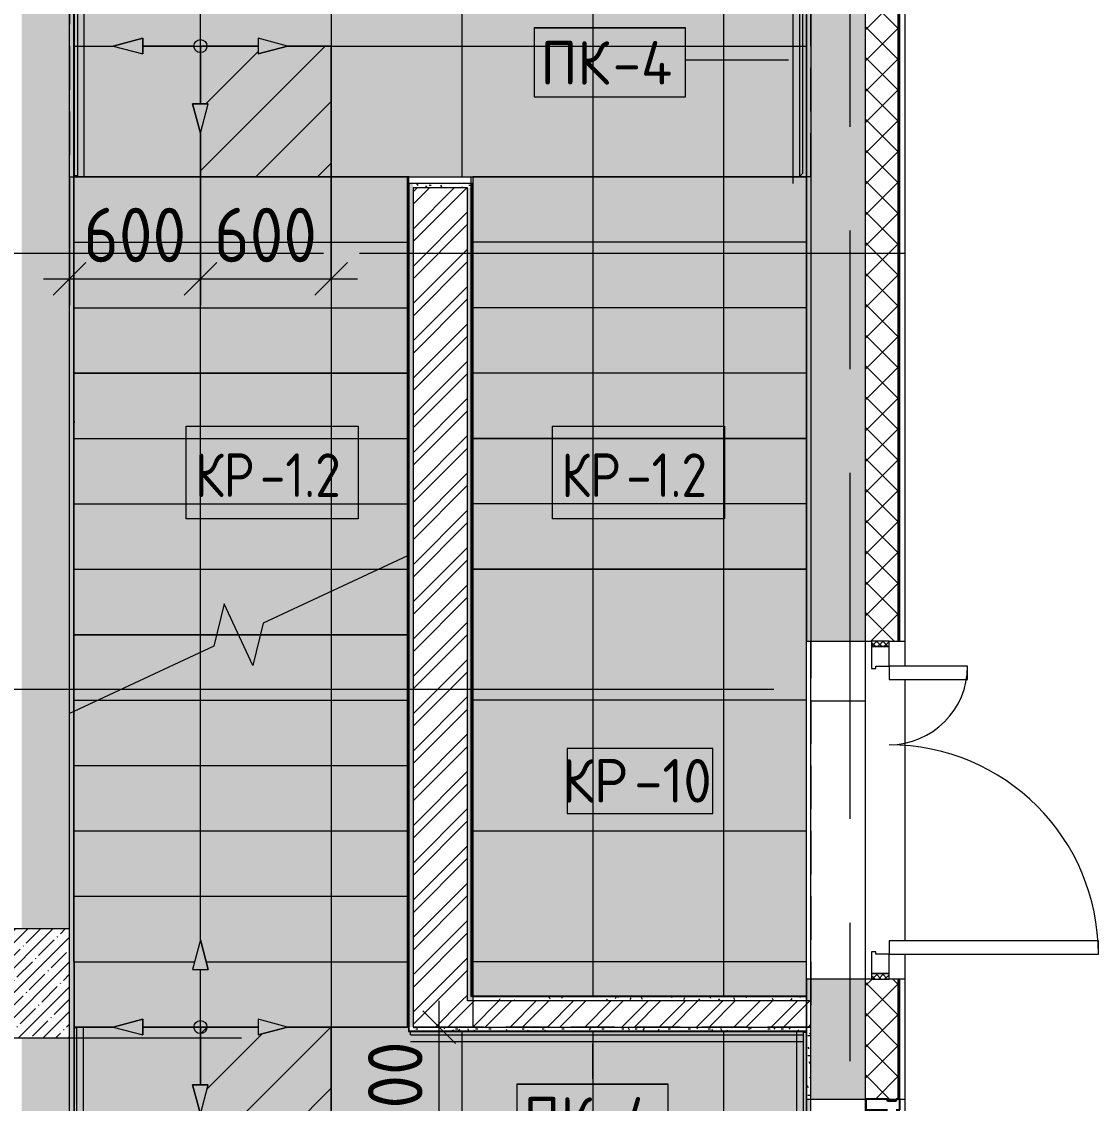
# Model space of a CAD drawing. Header units: millimetres. Extents: x 81671 to 282875, y -8553 to 29000.
# Drawn here: x 121210 to 126148, y 13100 to 18062 of the extents above; entities that cross this region are included whole.
import ezdxf

# ---------------------------------------------------------------- set-up
doc = ezdxf.new("R2010")
doc.units = ezdxf.units.MM
doc.linetypes.add('01 Штрих 2_1', pattern=[300, 200, -100])
doc.linetypes.add('Осевая', pattern=[3175, 635, -476.25, 1587.5, -476.25])
for name, color, linetype, lineweight in [('A-ANNO-DIMS', 7, 'Continuous', 9), ('A-ANNO-DIMS-100', 7, 'Continuous', 9), ('A-DETL', 7, 'Continuous', 9), ('A-DETL-GENF', 7, 'Continuous', 9), ('A-DOOR', 7, 'Continuous', 9), ('A-DOOR-1', 7, 'Continuous', 13), ('A-DOOR-FRAM', 7, 'Continuous', 13), ('A-DOOR-FRAM-1', 7, 'Continuous', 9), ('A-FLOR-IDEN', 7, 'Continuous', 9), ('A-FLOR-PATT', 7, 'Continuous', 9), ('A-GENM-IDEN', 7, 'Continuous', 9), ('A-GLAZ-CWMG', 7, 'Continuous', 9), ('A-GLAZ-CWMG-1', 7, 'Continuous', 25), ('A-WALL', 7, 'Continuous', 9), ('I-WALL', 7, 'Continuous', 9), ('S-COLS', 7, 'Continuous', 9), ('S-STRS', 7, 'Continuous', 13), ('S-STRS-1', 7, 'Continuous', 9), ('S-STRS-MBND', 7, 'Continuous', 9), ('Оси', 7, 'Continuous', 9), ('Оси-2', 7, 'Осевая', 9)]:
    doc.layers.add(name, color=color, linetype=linetype, lineweight=lineweight)
for name, color, linetype, lineweight, true_color in [('A-DETL-GENF-1', 7, 'Continuous', 9, 0x004000), ('A-DETL-GENF-2', 7, 'Continuous', 9, 0x383838), ('A-FLOR-1', 7, 'Continuous', 9, 0x787878), ('A-GENM-6', 7, 'Continuous', 9, 0xff80c0), ('A-WALL-1', 9, 'Continuous', 9, 0x808080), ('A-WALL-FNSH-1', 9, 'Continuous', 9, 0x808080), ('G-ANNO-TEXT-1', 7, 'Continuous', 9, 0x3c3c3c), ('I-WALL-2', 9, 'Continuous', 9, 0x808080), ('S-COLS-1', 9, 'Continuous', 9, 0x808080), ('S-STRS-MBND-1', 9, '01 Штрих 2_1', 9, 0x808080)]:
    doc.layers.add(name, color=color, linetype=linetype, lineweight=lineweight, true_color=true_color)
doc.styles.add('GOST Common_1', font='GOST_Common.ttf', dxfattribs={"height": 200})
doc.styles.add('GOST Common_2', font='GOST_Common.ttf', dxfattribs={"width": 0.9, "height": 200})
doc.styles.add('ISOCPEUR', font='isocpeur.ttf', dxfattribs={"width": 0.9, "height": 250})
doc.dimstyles.new('ISO-2_5_0_9К_БОЛЬШОЙ', dxfattribs={"dimscale": 304.8, "dimtxt": 248.995294, "dimasz": 0.492126, "dimexe": 0.393701, "dimexo": 0.984252, "dimgap": 0, "dimtad": 1, "dimdec": 0, "dimrnd": 10, "dimzin": 0, "dimdsep": 46, "dimtxsty": 'ISOCPEUR', "dimblk1": 'OBLIQUE', "dimblk2": 'OBLIQUE', "dimsah": 1, "dimcen": 0.09, "dimdle": 0.393701, "dimazin": 0, "dimtfac": 1, "dimtdec": 4, "dimtix": 1, "dimtmove": 0, "dimatfit": 3, "dimfxl": 1, "dimtvp": 1, "dimtolj": 1, "dimtzin": 0, "dimarcsym": 2})
doc.dimstyles.new('ISO-2_5_0_9К_БОЛЬШОЙ_округление', dxfattribs={"dimscale": 304.8, "dimtxt": 248.995294, "dimasz": 0.492126, "dimexe": 0.393701, "dimexo": 0, "dimgap": 0, "dimtad": 1, "dimdec": 0, "dimrnd": 10, "dimzin": 0, "dimdsep": 46, "dimtxsty": 'ISOCPEUR', "dimblk1": 'OBLIQUE', "dimblk2": 'OBLIQUE', "dimsah": 1, "dimcen": 0.09, "dimdle": 0.393701, "dimazin": 0, "dimtfac": 1, "dimtdec": 4, "dimtix": 1, "dimtmove": 0, "dimatfit": 3, "dimfxl": 1, "dimtvp": 1, "dimtolj": 1, "dimtzin": 0, "dimarcsym": 2})
pattern_1 = [(45, (0, 0), (-57.024626, 57.024626), []), (45, (57.025, 0), (-57.024626, 57.024626), [100.806, -20.161, 3.353, -16.808])]
pattern_2 = [(45, (0, 0), (-85.53659, 85.53659), []), (45, (57.02, 0), (-85.53659, 85.53659), [])]
pattern_3 = [(0, (0, 0), (121.92, 30.48), [10.058, -81.382, 10.058, -81.382, -487.68]), (0, (0, 0), (121.92, 30.48), [-182.88, 10.058, -172.822, 10.058, -81.382, -213.36]), (0, (0, 0), (121.92, 30.48), [-457.2, 10.058, -50.902, 10.058, -142.342]), (120, (45.72, 15.24), (-87.356454, 90.345817), [10.058, -81.382, 10.058, -81.382, -487.68]), (120, (45.72, 15.24), (-87.356454, 90.345817), [-182.88, 10.058, -172.822, 10.058, -81.382, -213.36]), (120, (45.72, 15.24), (-87.356454, 90.345817), [-457.2, 10.058, -50.902, 10.058, -142.342]), (240, (60.96, 76.2), (-34.563546, -120.825817), [10.058, -81.382, 10.058, -81.382, -487.68]), (240, (60.96, 76.2), (-34.563546, -120.825817), [-182.88, 10.058, -172.822, 10.058, -81.382, -213.36]), (240, (60.96, 76.2), (-34.563546, -120.825817), [-457.2, 10.058, -50.902, 10.058, -142.342])]
pattern_4 = [(45, (0, 0), (-141.42136, 141.42136), [])]

# ---------------------------------------------------------------- blocks, each defined once
blk = doc.blocks.new('110_Дверь_СКБ_2Ст_Наружная - ДН-3_1_л__ Двухстворчатая 1200 х2900 из подвала EI30-23667726-План отделки полов с раскладкой материалов 1 этажа в осях 23_1-33')
at = {"layer": 'A-DOOR'}
h = blk.add_hatch(dxfattribs=at)
h.set_pattern_fill('FP_55', color=256, style=0, pattern_type=2)
h.set_pattern_definition([(135, (1526.41, 143.685), (-14.14214, -14.14214), []), (225, (1526.41, 143.685), (14.14214, -14.14214), [])])
h.paths.add_polyline_path([(794.5, -51), (794.5, 29), (769.5, 29), (769.5, -51)])
at = {"layer": 'A-DOOR-FRAM-1'}
h = blk.add_hatch(dxfattribs=at)
h.set_pattern_fill('FP_56', color=256, style=0, pattern_type=2)
h.set_pattern_definition([(45, (-596.384, 143.685), (-14.1421, 14.1421), []), (135, (-596.384, 143.685), (-14.1421, -14.1421), [])])
h.paths.add_polyline_path([(-730.5, 29), (-755.5, 29), (-755.5, -51), (-730.5, -51)])
at = {"layer": 'A-DOOR'}
for centre, radius, start, end in [((679.5, 29), 960, 90, 180), ((-640.5, 29), 360, 0, 90)]:
    blk.add_arc(centre, radius, start, end, dxfattribs=at)
at = {"layer": 'A-DOOR-1'}
for p, q in [((679.5, 989), (619.5, 989)), ((619.5, 989), (619.5, 29)), ((679.5, 29), (679.5, 989)), ((-640.5, 389), (-640.5, 29)), ((-580.5, 389), (-640.5, 389)), ((-580.5, 29), (-580.5, 389)), ((-640.5, 29), (-580.5, 29)), ((619.5, 29), (679.5, 29))]:
    blk.add_line(p, q, dxfattribs=at)
at = {"layer": 'A-DOOR-FRAM'}
for p, q in [((-730.5, 29), (-755.5, 29)), ((-755.5, 29), (-755.5, -51)), ((-640.5, 29), (-730.5, 29)), ((-730.5, 29), (-730.5, -51)), ((-730.5, -51), (-730.5, 29)), ((-640.5, -31), (-640.5, 29)), ((679.5, 29), (679.5, -31)), ((769.5, 29), (679.5, 29)), ((769.5, -51), (769.5, 29)), ((794.5, 29), (769.5, 29)), ((769.5, 29), (769.5, -51)), ((794.5, -51), (794.5, 29)), ((-630.5, -31), (-640.5, -31)), ((-630.5, -51), (-630.5, -31)), ((679.5, -31), (669.5, -31)), ((669.5, -31), (669.5, -51)), ((-755.5, -51), (-730.5, -51)), ((-730.5, -51), (-630.5, -51)), ((669.5, -51), (769.5, -51)), ((769.5, -51), (794.5, -51))]:
    blk.add_line(p, q, dxfattribs=at)
blk = doc.blocks.new('Прямоугольный импост - Импост структурный с накладкой - 160мм-18691760-План отделки полов с раскладкой материалов 1 этажа в осях 23_1-33')
at = {"layer": 'A-GLAZ-CWMG-1'}
for p, q in [((-50, 0), (-50, 17)), ((-50, 17), (0, 17)), ((0, 0), (-10, 0)), ((-10, 0), (-10, -40)), ((0, 17), (0, 0)), ((-50, -140), (-50, -40)), ((-10, -40), (0, -40)), ((0, -40), (0, -140)), ((0, -140), (-50, -140))]:
    blk.add_line(p, q, dxfattribs=at)
blk = doc.blocks.new('BSC_Колонна _Прямоугольная - 500х500-22291386-План отделки полов с раскладкой материалов 1 этажа в осях 23_1-33')
at = {"layer": 'S-COLS'}
h = blk.add_hatch(dxfattribs=at)
h.set_pattern_fill('FP_58', color=256, style=0, pattern_type=2)
h.set_pattern_definition([(45, (-121180, -13650), (-57.024626, 57.024626), []), (45, (-121122.975, -13650), (-57.024626, 57.024626), [100.806, -20.161, 3.353, -16.808])])
h.paths.add_polyline_path([(-250, -250), (250, -250), (250, 250), (-250, 250), (-250, -33.2)])
at = {"layer": 'S-COLS-1'}
for p, q in [((250, 250), (-250, 250)), ((-250, 250), (-250, -250)), ((250, -250), (250, 250)), ((-250, -250), (250, -250))]:
    blk.add_line(p, q, dxfattribs=at)
blk = doc.blocks.new('Плинтус - Плинтус_для ЛК-32859644-План отделки полов с раскладкой материалов 1 этажа в осях 23_1-33')
at = {"layer": 'A-GENM-6'}
blk.add_hatch(color=256, dxfattribs=at).paths.add_polyline_path([(1411.7, -15), (1800.7, -15), (1800.7, -3.1), (1815.7, -3.1), (1815.7, 0), (0, 0), (0.3, -15), (11.7, -15)])
for p, q in [((0, 0), (1816.5, 0)), ((0, -14.3), (0, 0)), ((0, -45), (1800.7, -45)), ((0.3, -15), (1800.7, -15))]:
    blk.add_line(p, q, dxfattribs=at)
blk = doc.blocks.new('Плинтус - Плинтус_для ЛК-32859645-План отделки полов с раскладкой материалов 1 этажа в осях 23_1-33')
at = {"layer": 'A-GENM-6'}
blk.add_hatch(color=256, dxfattribs=at).paths.add_polyline_path([(2800, -15), (2800, 0), (0, 0), (0, -15), (2245, -15)])
for p, q in [((0, 0), (2800, 0)), ((0, -15), (0, 0)), ((0, -15), (2800, -15)), ((0, -45), (2800, -45)), ((2800, 0), (2800, -15))]:
    blk.add_line(p, q, dxfattribs=at)
blk = doc.blocks.new('Плинтус - Плинтус_для ЛК-32859048-План отделки полов с раскладкой материалов 1 этажа в осях 23_1-33')
at = {"layer": 'A-GENM-6'}
blk.add_hatch(color=256, dxfattribs=at).paths.add_polyline_path([(0, 0), (0, -15), (1220, -15), (1220, -2), (21.3, -2), (21.3, 0)])
for p, q in [((0, 0), (21.3, 0)), ((0, -2), (0, 0)), ((0, -15), (0, -2)), ((0, -15), (1220, -15)), ((0, -45), (1220, -45)), ((1220, -2), (1220, -15))]:
    blk.add_line(p, q, dxfattribs=at)
blk = doc.blocks.new('Плинтус - Плинтус_для ЛК-32859648-План отделки полов с раскладкой материалов 1 этажа в осях 23_1-33')
at = {"layer": 'A-GENM-6'}
blk.add_hatch(color=256, dxfattribs=at).paths.add_polyline_path([(0, 0), (0, -15), (1073.3, -15), (1073.3, 0)])
for p, q in [((0, 0), (1073.3, 0)), ((0, -15), (0, 0)), ((0, -15), (1073.3, -15)), ((0, -45), (1073.3, -45)), ((1073.3, 0), (1073.3, -15))]:
    blk.add_line(p, q, dxfattribs=at)
blk = doc.blocks.new('Плинтус - Плинтус_для ЛК-32859074-План отделки полов с раскладкой материалов 1 этажа в осях 23_1-33')
at = {"layer": 'A-GENM-6'}
blk.add_hatch(color=256, dxfattribs=at).paths.add_polyline_path([(1079, -15), (1064, 0), (0, 0), (0, -15), (1078.8, -15)])
for p, q in [((0, 0), (1064, 0)), ((0, -15), (0, 0)), ((0, -15), (1079, -15)), ((0, -45), (1109, -45)), ((1079, -15), (1064, 0))]:
    blk.add_line(p, q, dxfattribs=at)
blk = doc.blocks.new('Начало раскладки_красным - Начало раскладки_красным-26102174-План отделки полов с раскладкой материалов 1 этажа в осях 23_1-33')
at = {"layer": 'A-DETL-GENF'}
for points in [[(-36.2, 264.8), (36.2, 264.8), (0, 400)], [(-264.8, -36.2), (-264.8, 36.2), (-400, 0)], [(264.8, -36.2), (400, 0), (264.8, 36.2)], [(0, -400), (36.2, -264.8), (-36.2, -264.8)]]:
    blk.add_hatch(color=256, dxfattribs=at).paths.add_polyline_path(points)
for p, q in [((0, 400), (-36.2, 264.8)), ((0, 400), (-36.2, 264.8)), ((36.2, 264.8), (0, 400)), ((0, 400), (36.2, 264.8)), ((-36.2, 264.8), (36.2, 264.8)), ((-36.2, 264.8), (36.2, 264.8)), ((0, 30), (0, 264.8)), ((-264.8, 36.2), (-400, 0)), ((-400, 0), (-264.8, 36.2)), ((-400, 0), (-264.8, -36.2)), ((-400, 0), (-264.8, -36.2)), ((-264.8, -36.2), (-264.8, 36.2)), ((-264.8, 36.2), (-264.8, -36.2)), ((-30, 0), (-264.8, 0)), ((30, 0), (264.8, 0)), ((400, 0), (264.8, 36.2)), ((264.8, 36.2), (264.8, -36.2)), ((400, 0), (264.8, 36.2)), ((264.8, 36.2), (264.8, -36.2)), ((400, 0), (264.8, -36.2)), ((0, -30), (0, -264.8)), ((264.8, -36.2), (400, 0)), ((36.2, -264.8), (-36.2, -264.8)), ((-36.2, -264.8), (0, -400)), ((0, -400), (-36.2, -264.8)), ((-36.2, -264.8), (36.2, -264.8)), ((0, -400), (36.2, -264.8)), ((0, -400), (36.2, -264.8))]:
    blk.add_line(p, q, dxfattribs=at)
blk.add_circle((0, 0), 30, dxfattribs=at)
blk = doc.blocks.new('DIMBLOCK74-План отделки полов с раскладкой материалов 1 этажа в осях 23_1-33')
at = {"layer": 'A-ANNO-DIMS-100'}
for p, q in [((121430, 17350), (121430, 16761.8)), ((121430, 16881.8), (121430, 17350)), ((122030, 17350), (122030, 16761.8)), ((122030, 16881.8), (122030, 17350)), ((121310, 16881.8), (122030, 16881.8))]:
    blk.add_line(p, q, dxfattribs=at)
at = {"layer": 'A-ANNO-DIMS-100', "lineweight": 20}
for p, q in [((121430, 16881.8), (121505, 16956.8)), ((122030, 16881.8), (122105, 16956.8)), ((121430, 16881.8), (121355, 16806.8)), ((122030, 16881.8), (121955, 16806.8))]:
    blk.add_line(p, q, dxfattribs=at)
at = {"layer": 'A-ANNO-DIMS-100', "color": 0, "insert": (121493, 17208.4), "char_height": 250, "width": 568.858, "attachment_point": 1, "line_spacing_factor": 1.149209, "style": 'ISOCPEUR'}
blk.add_mtext('600', dxfattribs=at)
blk = doc.blocks.new('_Oblique')
at = {"color": 0, "linetype": 'ByBlock', "lineweight": -2}
blk.add_line((-0.5, -0.5), (0.5, 0.5), dxfattribs=at)
blk = doc.blocks.new('DIMBLOCK75-План отделки полов с раскладкой материалов 1 этажа в осях 23_1-33')
at = {"layer": 'A-ANNO-DIMS-100'}
for p, q in [((122030, 17350), (122030, 16761.8)), ((122030, 16881.8), (122030, 17350)), ((122630, 17350), (122630, 16761.8)), ((122630, 16881.8), (122630, 17350)), ((122030, 16881.8), (122750, 16881.8))]:
    blk.add_line(p, q, dxfattribs=at)
at = {"layer": 'A-ANNO-DIMS-100', "lineweight": 20}
for p, q in [((122030, 16881.8), (122105, 16956.8)), ((122630, 16881.8), (122705, 16956.8)), ((122030, 16881.8), (121955, 16806.8)), ((122630, 16881.8), (122555, 16806.8))]:
    blk.add_line(p, q, dxfattribs=at)
at = {"layer": 'A-ANNO-DIMS-100', "color": 0, "insert": (122093, 17208.4), "char_height": 250, "width": 568.858, "attachment_point": 1, "line_spacing_factor": 1.149209, "style": 'ISOCPEUR'}
blk.add_mtext('600', dxfattribs=at)
blk = doc.blocks.new('Mark Reiling - Mark Reiling-26174330-План отделки полов с раскладкой материалов 1 этажа в осях 23_1-33')
at = {"layer": 'A-GENM-IDEN'}
for p, q in [((-3.47, 1.49), (-3.47, -1.663)), ((-3.47, 1.49), (3.47, 1.49)), ((3.47, 1.49), (-3.47, 1.49)), ((-3.47, 1.49), (-3.47, -1.663)), ((3.47, -1.663), (3.47, 1.49)), ((3.47, -1.663), (3.47, 1.49)), ((-3.47, -1.663), (3.47, -1.663)), ((-3.47, -1.663), (3.47, -1.663))]:
    blk.add_line(p, q, dxfattribs=at)
blk = doc.blocks.new('DIMBLOCK80-План отделки полов с раскладкой материалов 1 этажа в осях 23_1-33')
at = {"layer": 'A-ANNO-DIMS-100'}
for p, q in [((123125, 12730), (123125, 13570)), ((123280, 13450), (123005, 13450)), ((123125, 13450), (123280, 13450)), ((122930, 12850), (123245, 12850)), ((123125, 12850), (122930, 12850))]:
    blk.add_line(p, q, dxfattribs=at)
at = {"layer": 'A-ANNO-DIMS-100', "lineweight": 20}
for p, q in [((123125, 13450), (123050, 13525)), ((123125, 13450), (123200, 13375)), ((123125, 12850), (123050, 12925)), ((123125, 12850), (123200, 12775))]:
    blk.add_line(p, q, dxfattribs=at)
at = {"layer": 'A-ANNO-DIMS-100', "color": 0, "insert": (122798.4, 12913), "char_height": 250, "width": 568.858, "attachment_point": 1, "rotation": 90, "line_spacing_factor": 1.149209, "style": 'ISOCPEUR'}
blk.add_mtext('600', dxfattribs=at)
blk = doc.blocks.new('М_перекрытий_ЭП - Типоразмер-25383776-План отделки полов с раскладкой материалов 1 этажа в осях 23_1-33')
at = {"layer": 'A-FLOR-IDEN'}
for p, q in [((3.352, 1.578), (-3.336, 1.578)), ((-3.336, 1.578), (-3.336, -1.406)), ((3.352, -1.406), (3.352, 1.578)), ((-3.336, -1.406), (3.352, -1.406))]:
    blk.add_line(p, q, dxfattribs=at)

msp = doc.modelspace()

# ---------------------------------------------------------------- hatches: boundary and pattern name
at = {"layer": 'A-DETL-GENF-1'}
h = msp.add_hatch(dxfattribs=at)
h.set_pattern_fill('FP_93', color=256, style=0, pattern_type=2)
h.set_pattern_definition(pattern_4)
h.paths.add_polyline_path([(122630, 17350), (122630, 17950), (122430, 17950), (122294.8, 17913.8), (122294.8, 17950), (122030, 17950), (122030, 17685.2), (122066.2, 17685.2), (122030, 17550), (122030, 17350), (122430, 17350)])
h = msp.add_hatch(dxfattribs=at)
h.set_pattern_fill('FP_93', color=256, style=0, pattern_type=2)
h.set_pattern_definition(pattern_4)
h.paths.add_polyline_path([(122630, 12850), (122630, 13450), (122430, 13450), (122294.8, 13413.8), (122294.8, 13450), (122030, 13450), (122030, 13185.2), (122066.2, 13185.2), (122030, 13050), (122030, 12850), (122430, 12850)])
at = {"layer": 'A-DETL-GENF-2'}
h = msp.add_hatch(dxfattribs=at)
h.set_pattern_fill('FP_96', color=256, style=0, pattern_type=2)
h.set_pattern_definition([(0, (230, -650), (0, 600), []), (90, (230, -650), (-600, 4e-14), [])])
h.paths.add_polyline_path([(124444.4, 13591), (124810, 13591), (124810, 18440), (121450, 18440), (121450, 17350), (123270, 17350), (123270, 13591)])
h.paths.add_polyline_path([(122030, 17550), (121993.8, 17685.2), (122066.2, 17685.2)])
h.paths.add_polyline_path([(122294.8, 17913.8), (122294.8, 17986.2), (122430, 17950), (122318.2, 17920)])
h.paths.add_polyline_path([(121765.2, 17913.8), (121630, 17950), (121765.2, 17986.2)])
h.paths.add_polyline_path([(121993.8, 18214.8), (122030, 18350), (122066.2, 18214.8)])
h = msp.add_hatch(dxfattribs=at)
h.set_pattern_fill('FP_97', color=256, style=0, pattern_type=2)
h.set_pattern_definition([(0, (230, -350), (0, 600), []), (90, (230, -350), (-600, 4e-14), [])])
h.paths.add_polyline_path([(123778.4, 10520), (124405, 10520), (124405, 10621), (124810, 10621), (124810, 13431), (122985, 13431), (122985, 17350), (121450, 17350), (121450, 10620), (123005, 10620), (123005, 10520), (123112.5, 10520)])
h.paths.add_polyline_path([(122030, 13050), (121993.8, 13185.2), (122066.2, 13185.2)])
h.paths.add_polyline_path([(122294.8, 13413.8), (122294.8, 13486.2), (122430, 13450)])
h.paths.add_polyline_path([(121765.2, 13413.8), (121630, 13450), (121765.2, 13486.2)])
h.paths.add_polyline_path([(121993.8, 13714.8), (122030, 13850), (122066.2, 13714.8)])
at = {"layer": 'A-FLOR-PATT'}
msp.add_hatch(color=256, dxfattribs=at).paths.add_polyline_path([(124444.4, 13590), (124810, 13591), (124810, 15550), (123280, 15550), (123280, 13590)])
h = msp.add_hatch(color=256, dxfattribs=at)
h.paths.add_polyline_path([(123778.4, 10530), (124345, 10530), (124345, 10550), (124355, 10550), (124355, 10598.5), (124308.8, 10598.5), (124308.8, 10600), (124305, 10600), (124305, 11500), (124308.8, 11501.1), (124308.8, 11513.1), (124204.6, 11501.1), (124102.5, 11477.3), (124003.8, 11441.8), (123909.8, 11395.3), (123821.8, 11338.2), (123741, 11271.4), (123668.4, 11195.8), (123605, 11112.2), (123551.6, 11022), (123508.7, 10925.6), (123476.9, 10822.7), (123457.9, 10723.1), (123450.3, 10618.5), (123359.8, 10618.5), (123351.2, 10677.6), (123331.3, 10733.8), (123300.7, 10785.1), (123260.8, 10829.4), (123212.9, 10865), (123159, 10890.6), (123105, 10904.2), (123105, 10600), (123055, 10600), (123055, 10550), (123065, 10550), (123065, 10530), (123112.5, 10530)])
h.paths.add_polyline_path([(123055, 10600), (123055, 10601.5), (123020, 10601.5), (123020, 10600)])
h.paths.add_polyline_path([(124413, 10608), (124430, 10608), (124430, 10620), (124810, 10621), (124810, 10821), (124830, 10821), (124830, 13120), (124810, 13120), (124809, 10625.9), (124802.5, 10625.9), (124802.5, 10623), (124402.5, 10623), (124402.5, 10638), (124794, 10638), (124794, 13414), (122993.3, 13414.7), (122993.3, 13429), (122985, 13430), (122985, 13450), (122430, 13450), (122294.8, 13413.8), (122294.8, 13450), (121765.2, 13450), (121765.2, 13413.8), (121630, 13450), (121450, 13450), (121450, 13448.7), (121463, 13448.7), (121463, 12228.7), (121448, 12228.7), (121447.6, 12250), (121438, 12250), (121438, 12224.9), (121439.7, 12224.9), (121440.5, 12227.4), (121834.9, 12227.4), (121837.1, 12165.7), (121829.7, 12104.3), (121812.7, 12045), (121786.7, 11988.9), (121752.3, 11937.7), (121710.2, 11892.4), (121661.7, 11854.3), (121765.2, 11825.2), (121863.7, 11785.8), (121958.1, 11735.8), (122046.7, 11676), (122128.3, 11607.1), (122202.1, 11529.9), (122267.3, 11445.2), (122323.1, 11354.1), (122368.8, 11257.6), (122404, 11156.7), (122428.2, 11052.6), (122441.2, 10946.6), (122442.7, 10839.8), (121438, 10839.8), (121438, 10800), (121450, 10800), (121451, 10620), (122980, 10620), (122980, 10608), (123011.2, 10608), (123011.2, 10996), (123055, 10998.2), (123055, 11000), (123105, 11000), (123105, 10994.3), (123134.2, 10990.7), (123193.6, 10973.8), (123249.6, 10947.8), (123300.9, 10913.3), (123346.1, 10871.3), (123384.2, 10822.7), (123413.3, 10926.2), (123452.7, 11024.8), (123502.7, 11119.2), (123562.5, 11207.7), (123631.4, 11289.3), (123708.6, 11363.2), (123793.3, 11428.3), (123884.4, 11484.1), (123981, 11529.8), (124081.8, 11565), (124185.9, 11589.2), (124291.9, 11602.2), (124398.8, 11603.8), (124398.8, 10608), (124410, 10608)])
h.paths.add_polyline_path([(122442.7, 10621), (121450.9, 10621.6), (121451, 10823.6), (121466, 10823.6), (121466, 10636), (122990.9, 10636), (122990.9, 10621), (122446.5, 10621)])
h.paths.add_polyline_path([(121619.2, 10929.8), (122352, 10929.8), (122340.1, 11034), (122316.2, 11136.1), (122280.8, 11234.8), (122234.2, 11328.7), (122177.2, 11416.7), (122110.4, 11497.5), (122034.7, 11570.2), (121951.2, 11633.6), (121861, 11687), (121764.5, 11729.8), (121661.7, 11761.6), (121562.1, 11780.6), (121457.5, 11788.3), (121457.5, 11878.7), (121516.5, 11887.3), (121572.8, 11907.2), (121624, 11937.8), (121668.3, 11977.8), (121704, 12025.6), (121729.6, 12079.5), (121741, 12125), (121439.7, 12125), (121439.7, 10929.8), (121450, 10929.8)])
h.paths.add_polyline_path([(122030, 13050), (121993.8, 13185.2), (122066.2, 13185.2)])
at = {"layer": 'A-WALL'}
h = msp.add_hatch(dxfattribs=at)
h.set_pattern_fill('FP_5', color=256, style=0, pattern_type=2)
h.set_pattern_definition([(45, (0, 0), (-70.71068, 70.71068), []), (135, (0, 0), (-70.71068, -70.71068), [])])
h.paths.add_polyline_path([(125080, -250), (125230, -250), (125230, 7700), (125080, 7700), (125080, -100)])
h.paths.add_polyline_path([(125080, 8900), (125230, 8900), (125230, 10820), (125080, 10820), (125080, 9354)])
h.paths.add_polyline_path([(125230, 13120), (125230, 13670), (125080, 13670), (125080, 13120), (125110.3, 13120)])
h.paths.add_polyline_path([(125080, 15220), (125230, 15220), (125230, 21550), (125080, 21550), (125080, 17270.6)])
at = {"layer": 'I-WALL'}
h = msp.add_hatch(dxfattribs=at)
h.set_pattern_fill('FP_2', color=256, style=0, pattern_type=2)
h.set_pattern_definition(pattern_1)
h.paths.add_polyline_path([(124830, 10600), (125080, 10600), (125080, 10820), (124830, 10820)])
h.paths.add_polyline_path([(125080, 13120), (125080, 13670), (124830, 13670), (124830, 13120)])
h.paths.add_polyline_path([(125080, 15220), (125080, 21400), (124830, 21400), (124830, 15220)])
h = msp.add_hatch(dxfattribs=at)
h.set_pattern_fill('FP_2', color=256, style=0, pattern_type=2)
h.set_pattern_definition(pattern_1)
h.paths.add_polyline_path([(121430, 10380), (121430, 10825), (121210, 10825), (121210, 10380)])
h.paths.add_polyline_path([(121350, 12225), (121430, 12225), (121430, 13400), (121210, 13400), (121210, 12225)])
h.paths.add_polyline_path([(121430, 13900), (121430, 18600), (121210, 18600), (121210, 13900), (121222, 13900)])
h = msp.add_hatch(dxfattribs=at)
h.set_pattern_fill('FP_40', color=256, style=0, pattern_type=2)
h.set_pattern_definition(pattern_2)
h.paths.add_polyline_path([(123005, 13570), (123255, 13570), (123255, 17300), (123005, 17300), (123005, 14834.7)])
h = msp.add_hatch(dxfattribs=at)
h.set_pattern_fill('FP_40', color=256, style=0, pattern_type=2)
h.set_pattern_definition(pattern_2)
h.paths.add_polyline_path([(124830, 13450), (124830, 13570), (123005, 13570), (123005, 13450), (124444.4, 13450)])
at = {"layer": 'I-WALL-2'}
h = msp.add_hatch(dxfattribs=at)
h.set_pattern_fill('FP_64', color=256, style=0, pattern_type=2)
h.set_pattern_definition(pattern_3)
h.paths.add_polyline_path([(121450, 10600), (121450, 10800), (121438, 10800), (121438, 10770), (121430, 10770), (121430, 10600), (121447.6, 10600)])
h.paths.add_polyline_path([(121447.6, 12250), (121450, 12250), (121450, 18830), (121430, 18830), (121430.2, 12280), (121438, 12280), (121438, 12250)])
h = msp.add_hatch(dxfattribs=at)
h.set_pattern_fill('FP_64', color=256, style=0, pattern_type=2)
h.set_pattern_definition(pattern_3)
h.paths.add_polyline_path([(124830, 13570), (124830, 13670), (124810, 13670), (124810, 13570)])
h.paths.add_polyline_path([(124830, 15220), (124830, 18850), (124810, 18850), (124810, 15220)])
h = msp.add_hatch(dxfattribs=at)
h.set_pattern_fill('FP_64', color=256, style=0, pattern_type=2)
h.set_pattern_definition(pattern_3)
h.paths.add_polyline_path([(122985, 13450), (123005, 13450), (123005, 17320), (122985, 17320), (122985, 14834.7)])
h = msp.add_hatch(dxfattribs=at)
h.set_pattern_fill('FP_64', color=256, style=0, pattern_type=2)
h.set_pattern_definition(pattern_3)
h.paths.add_polyline_path([(123270, 17300), (123275, 17300), (123275, 17320), (123005, 17320), (123005, 17300), (123255, 17300)])
h = msp.add_hatch(dxfattribs=at)
h.set_pattern_fill('FP_64', color=256, style=0, pattern_type=2)
h.set_pattern_definition(pattern_3)
h.paths.add_polyline_path([(123275, 13570), (123275, 17300), (123255, 17300), (123255, 13570)])
h = msp.add_hatch(dxfattribs=at)
h.set_pattern_fill('FP_64', color=256, style=0, pattern_type=2)
h.set_pattern_definition(pattern_3)
h.paths.add_polyline_path([(124810, 13570), (124810, 13590), (123275, 13590), (123275, 13570), (124444.4, 13570)])
h = msp.add_hatch(dxfattribs=at)
h.set_pattern_fill('FP_64', color=256, style=0, pattern_type=2)
h.set_pattern_definition(pattern_3)
h.paths.add_polyline_path([(124405, 13430), (124810, 13431), (124810, 13450), (122985, 13450), (122985.5, 13430), (123005, 13430)])
h = msp.add_hatch(dxfattribs=at)
h.set_pattern_fill('FP_64', color=256, style=0, pattern_type=2)
h.set_pattern_definition(pattern_3)
h.paths.add_polyline_path([(124810, 10620), (124830, 10621), (124830, 10821), (124810, 10820), (124810, 10621)])
h.paths.add_polyline_path([(124830, 13120), (124830, 13450), (124810, 13450), (124810, 13120)])
at = {"layer": 'S-STRS'}
h = msp.add_hatch(color=256, dxfattribs=at)
h.paths.add_polyline_path([(122430, 17350), (124776.7, 17350), (124776.7, 18412.5), (121467.2, 18412.5), (121467.2, 17355.5), (121452.2, 17355.5), (121452.2, 18412.5), (121450, 18412.5), (121450, 17350), (122294.8, 17350)])
h.paths.add_polyline_path([(124791.7, 17350), (124810, 17350), (124810, 18412.5), (124791.7, 18412.5), (124791.7, 17364.8), (124777, 17350)])
h.paths.add_polyline_path([(122030, 17550), (121993.8, 17685.2), (122066.2, 17685.2)])
h.paths.add_polyline_path([(122294.8, 17913.8), (122294.8, 17986.2), (122430, 17950), (122318.2, 17920)])
h.paths.add_polyline_path([(121765.2, 17913.8), (121630, 17950), (121765.2, 17986.2)])
h.paths.add_polyline_path([(122030, 18214.8), (121993.8, 18214.8), (122030, 18350), (122066.2, 18214.8)])
h.paths.add_polyline_path([(124605, 18487.5), (124810, 18488.6), (124809, 18830), (124605, 18829), (124605, 18488.6)])
for points in [[(122980, 17050), (122980, 17350), (121450, 17350), (121450, 17050), (121780.6, 17050)], [(123280, 17050), (124810, 17050), (124810, 17350), (123280, 17350), (123280, 17270.6)], [(122980, 16750), (122980, 17050), (121450, 17050), (121450, 16750), (121780.6, 16750)], [(123515.8, 16750), (124810, 16750), (124810, 17050), (123280, 17050), (123280, 16750)], [(121780.6, 16450), (122980, 16450), (122980, 16750), (121450, 16750), (121450, 16450)], [(123638.7, 16450), (124810, 16450), (124810, 16750), (123280, 16750), (123280, 16450)], [(122980, 16150), (122980, 16450), (121450, 16450), (121450.6, 16150), (121920, 16150)], [(123761.6, 16150), (124810, 16150), (124810, 16450), (123280, 16450), (123280, 16150)], [(122037.5, 15850), (122980, 15850), (122980, 16150), (121450, 16150), (121450, 15850), (121780.6, 15850)], [(123884.5, 15850), (124810, 15850), (124810, 16150), (123280, 16150), (123280, 15850)], [(122318.3, 15550), (122848.4, 15550), (122980, 15611.4), (122980, 15850), (121450, 15850), (121450, 15550), (122155, 15550)], [(124007.4, 15550), (124810, 15550), (124810, 15850), (123280, 15850), (123280, 15550)], [(122980, 15550), (122980, 15611.4), (122848.4, 15550)], [(122272.5, 15250), (122305.4, 15250), (122318.3, 15302.8), (122848.4, 15550), (121450, 15550), (121450, 15250), (122104.6, 15250), (122139, 15391.6), (122205, 15250), (122271, 15250)], [(122980, 14950), (122980, 15250), (122305.4, 15250), (122271, 15108.4), (122205, 15250), (122104.6, 15250), (122091.7, 15197.2), (121561.6, 14950), (122390, 14950)], [(121450, 14650), (122980, 14650), (122980, 14950), (121561.6, 14950), (121450, 14897.9), (121450, 14695.6)], [(121450, 14897.9), (121561.6, 14950), (121450, 14950), (121450, 14925.1)], [(122980, 14350), (122980, 14650), (121450, 14650), (121450, 14350), (122625, 14350)], [(122742.5, 14050), (122980, 14050), (122980, 14350), (121450, 14350), (121450, 14050), (121780.6, 14050)], [(122066.2, 13750), (122980, 13750), (122980, 14050), (121450, 14050), (121450, 13750), (122003.2, 13750), (122030, 13850), (122056.8, 13750)], [(121450, 13450), (121630, 13450), (121765.2, 13486.2), (121765.2, 13450), (122294.8, 13450), (122294.8, 13486.2), (122430, 13450), (122980, 13450), (122980, 13750), (122056.8, 13750), (122066.2, 13714.8), (121993.8, 13714.8), (122003.2, 13750), (121450, 13750), (121450, 13600)]]:
    msp.add_hatch(color=256, dxfattribs=at).paths.add_polyline_path(points)
h = msp.add_hatch(color=256, dxfattribs=at)
h.paths.add_polyline_path([(122980, 15250), (122980, 15550), (122848.4, 15550), (122318.3, 15302.8), (122305.4, 15250)])
h.paths.add_polyline_path([(122205, 15250), (122139, 15391.6), (122104.6, 15250)])
h = msp.add_hatch(color=256, dxfattribs=at)
h.paths.add_polyline_path([(121561.6, 14950), (122091.7, 15197.2), (122104.6, 15250), (121450, 15250), (121450, 14950)])
h.paths.add_polyline_path([(122271, 15108.4), (122305.4, 15250), (122205, 15250), (122229.6, 15197.2)])

# ---------------------------------------------------------------- linework, layer by layer
at = {"layer": 'A-DETL'}
for p, q in [((121450, 18440), (121450, 17350)), ((124810, 13591), (124810, 18440)), ((122294.8, 17950), (122030, 17950)), ((122030, 17950), (122030, 17685.2)), ((122630, 17950), (122430, 17950)), ((122630, 17350), (122630, 17950)), ((122030, 17550), (122030, 17350)), ((121450, 17350), (122985, 17350)), ((121450, 17350), (121450, 10620)), ((122985, 17350), (121450, 17350)), ((122030, 17350), (122630, 17350)), ((122985, 17350), (123270, 17350)), ((122985, 13431), (122985, 17350)), ((123270, 17350), (123270, 13591)), ((123270, 13591), (124810, 13591)), ((122294.8, 13450), (122030, 13450)), ((122030, 13450), (122030, 13185.2)), ((122630, 13450), (122430, 13450)), ((122630, 12850), (122630, 13450)), ((124810, 13431), (122985, 13431)), ((124810, 10621), (124810, 13431))]:
    msp.add_line(p, q, dxfattribs=at)
at = {"layer": 'A-FLOR-1'}
for p, q in [((124810, 15550), (123275, 15550)), ((123280, 15550), (123280, 13591)), ((124810, 13670), (124810, 15220)), ((124830, 13670), (124830, 15220)), ((125080, 14944.8), (124830, 14944.8)), ((122985, 13750), (122980, 13750)), ((122985, 13450), (122980, 13450)), ((124830, 10821), (124830, 13120))]:
    msp.add_line(p, q, dxfattribs=at)
at = {"layer": 'A-GENM-IDEN'}
for p, q in [((124727.3, 17885.7), (124254, 17885.7)), ((123828.6, 13373.7), (123828.6, 13213.1))]:
    msp.add_line(p, q, dxfattribs=at)
at = {"layer": 'A-WALL'}
for p, q in [((125230, 15220), (125230, 21550)), ((125233, 15220), (125233, 21553)), ((125260, 21580), (125260, 15105)), ((125080, 9980), (125080, 21400)), ((121450, 16230.4), (121450, 18830)), ((124810, 15220), (124810, 18830)), ((123275, 17320), (123275, 13590)), ((123255, 17300), (123005, 17300)), ((123255, 13570), (123255, 17300)), ((125238, 15220), (125260, 15220)), ((125260, 15045), (125260, 13845)), ((125260, 13785), (125260, 12972)), ((125230, 13120), (125230, 13670)), ((125233, 13120), (125233, 13670)), ((125260, 13670), (125238, 13670)), ((123275, 13590), (124810, 13590)), ((122985.5, 13430), (124809.9, 13430)), ((125238, 13120), (125260, 13120))]:
    msp.add_line(p, q, dxfattribs=at)
at = {"layer": 'A-WALL-1'}
for p, q in [((124830, 18850), (124830, 15220)), ((121430, 13900), (121430, 18600)), ((122985, 17320), (122985, 13431)), ((123275, 17320), (122985, 17320)), ((123005, 17300), (123005, 13450)), ((121450, 13750), (121450, 16230.4)), ((124810, 15220), (125108, 15220)), ((125188, 15220), (125230, 15220)), ((125108, 13670), (124810, 13670)), ((124830, 13450), (124830, 13670)), ((125230, 13670), (125188, 13670)), ((124830, 13570), (123255, 13570)), ((123005, 13450), (124830, 13450)), ((124830, 13120), (124830, 13450)), ((121430, 12280), (121430, 13400)), ((124810, 13120), (125230, 13120))]:
    msp.add_line(p, q, dxfattribs=at)
at = {"layer": 'A-WALL-FNSH-1'}
for p, q in [((125238, 15220), (125238, 21558)), ((121451, 16230.4), (121451, 18439.4)), ((124809, 18439.3), (124809, 15220)), ((122984, 17321), (122984, 13430)), ((123276, 13591), (123276, 17321)), ((121450, 16230.4), (121451, 16230.4)), ((121451, 16221.1), (121450, 16221.1)), ((121451, 13748.4), (121451, 16221.1)), ((124809, 15220), (124810, 15220)), ((125230, 15220), (125238, 15220)), ((121450, 13750), (121450, 12250)), ((121451, 13750), (121450, 13750)), ((121450, 13748.4), (121451, 13748.4)), ((124810, 13670), (124809, 13670)), ((124809, 13670), (124809, 13120)), ((124810, 13120), (124810, 13670)), ((125238, 13670), (125230, 13670)), ((125238, 13120), (125238, 13670)), ((124810, 13591), (123275, 13591)), ((122985, 13430), (122985, 13429)), ((124809, 13120), (124810, 13120)), ((125230, 13120), (125238, 13120))]:
    msp.add_line(p, q, dxfattribs=at)
at = {"layer": 'G-ANNO-TEXT-1', "flags": 128}
for points in [[(121965, 16206.1), (122753.3, 16206.1), (122753.3, 15782.1), (121965, 15782.1)], [(123644.8, 16206.1), (124433.1, 16206.1), (124433.1, 15782.1), (123644.8, 15782.1)]]:
    msp.add_lwpolyline(points, close=True, dxfattribs=at)
at = {"layer": 'I-WALL'}
for p, q in [((122984, 17321), (123276, 17321)), ((122985, 17321), (122985, 17320)), ((123276, 17320), (123275, 17320)), ((121451, 16230.4), (121451, 16221.1)), ((121451, 13748.4), (121451, 12225)), ((123276, 13591), (123276, 13590)), ((122984, 13429), (122984, 13430)), ((122984, 13430), (122985, 13430)), ((124809.7, 13429), (122986, 13429)), ((121451, 13150.5), (121450, 13150.5)), ((121451, 13150), (121450, 13150))]:
    msp.add_line(p, q, dxfattribs=at)
at = {"layer": 'S-STRS-1'}
for p, q in [((121450, 17350), (122030, 17350)), ((121450, 17350), (122030, 17350)), ((122030, 17350), (122630, 17350)), ((122030, 17350), (122630, 17350)), ((122630, 17350), (122980, 17350)), ((122630, 17350), (122980, 17350)), ((122980, 17350), (122985, 17350)), ((122980, 17050), (122980, 17350)), ((122985, 17350), (123280, 17350)), ((124776.7, 17350), (123280, 17350)), ((123280, 17350), (123280, 17050)), ((124776.7, 17350), (123280, 17350)), ((124810, 17350), (124777, 17350)), ((124810, 17350), (124777, 17350)), ((121450, 17050), (122980, 17050)), ((121450, 17050), (122980, 17050)), ((122980, 16750), (122980, 17050)), ((123280, 17050), (123280, 16750)), ((124810, 17050), (123280, 17050)), ((124810, 17050), (123280, 17050)), ((121450, 16750), (122980, 16750)), ((121450, 16750), (122980, 16750)), ((122980, 16450), (122980, 16750)), ((123280, 16750), (123280, 16450)), ((124810, 16750), (123280, 16750)), ((124810, 16750), (123280, 16750)), ((121450, 16450), (122980, 16450)), ((121450, 16450), (122980, 16450)), ((122980, 16150), (122980, 16450)), ((123280, 16450), (123280, 16150)), ((124810, 16450), (123280, 16450)), ((124810, 16450), (123280, 16450)), ((121450, 16150), (122980, 16150)), ((121450, 16150), (122980, 16150)), ((122980, 15850), (122980, 16150)), ((123280, 16150), (123280, 15850)), ((124810, 16150), (123280, 16150)), ((124810, 16150), (123280, 16150)), ((121450, 15850), (122980, 15850)), ((121450, 15850), (122980, 15850)), ((122980, 15611.4), (122980, 15850)), ((123280, 15850), (123280, 15550)), ((124810, 15850), (123280, 15850)), ((124810, 15850), (123280, 15850)), ((122980, 15550), (122980, 15611.4)), ((121450, 15550), (122848.4, 15550)), ((121450, 15550), (122848.4, 15550)), ((122848.4, 15550), (122980, 15550)), ((122848.4, 15550), (122980, 15550)), ((122980, 15250), (122980, 15550)), ((124810, 15550), (123280, 15550)), ((121450, 15250), (122104.6, 15250)), ((121450, 15250), (122104.6, 15250)), ((122104.6, 15250), (122205, 15250)), ((122104.6, 15250), (122205, 15250)), ((122205, 15250), (122305.4, 15250)), ((122205, 15250), (122305.4, 15250)), ((122305.4, 15250), (122980, 15250)), ((122305.4, 15250), (122980, 15250)), ((122980, 14950), (122980, 15250)), ((121450, 14950), (121561.6, 14950)), ((121450, 14950), (121561.6, 14950)), ((121561.6, 14950), (122980, 14950)), ((121561.6, 14950), (122980, 14950)), ((122980, 14650), (122980, 14950)), ((121450, 14650), (122980, 14650)), ((121450, 14650), (122980, 14650)), ((122980, 14350), (122980, 14650)), ((121450, 14350), (122980, 14350)), ((121450, 14350), (122980, 14350)), ((122980, 14050), (122980, 14350)), ((121450, 14050), (122980, 14050)), ((121450, 14050), (122980, 14050)), ((122980, 13750), (122980, 14050)), ((121450, 13750), (122003.2, 13750)), ((121450, 13750), (122003.2, 13750)), ((122056.8, 13750), (122980, 13750)), ((122056.8, 13750), (122980, 13750)), ((122980, 13450), (122980, 13750)), ((121450, 13450), (121630, 13450)), ((121450, 13450), (121630, 13450)), ((121765.2, 13450), (122030, 13450)), ((121765.2, 13450), (122030, 13450)), ((122030, 13450), (122294.8, 13450)), ((122030, 13450), (122294.8, 13450)), ((122430, 13450), (122630, 13450)), ((122430, 13450), (122630, 13450)), ((122630, 13450), (122980, 13450)), ((122630, 13450), (122980, 13450))]:
    msp.add_line(p, q, dxfattribs=at)
at = {"layer": 'S-STRS-MBND'}
for p, q in [((122980, 15611.4), (122318.3, 15302.8)), ((122139, 15391.6), (122091.7, 15197.2)), ((122271, 15108.4), (122139, 15391.6)), ((122318.3, 15302.8), (122271, 15108.4)), ((122091.7, 15197.2), (121450, 14897.9)), ((121450, 14897.9), (121430, 14888.6))]:
    msp.add_line(p, q, dxfattribs=at)
at = {"layer": 'S-STRS-MBND-1'}
for p, q in [((121430, 18850), (121430, 17350)), ((124830, 17350), (124830, 18850)), ((121430, 17350), (121450, 17350)), ((121430, 15550), (121430, 17350)), ((121450, 17350), (122030, 17350)), ((122030, 17350), (122630, 17350)), ((122630, 17350), (122980, 17350)), ((122980, 17350), (122985, 17350)), ((122980, 15611.4), (122980, 17350)), ((122985, 17350), (123280, 17350)), ((124810, 17350), (123280, 17350)), ((123280, 17350), (123280, 13591)), ((124830, 17350), (124810, 17350)), ((124830, 17350), (124830, 13450)), ((123280, 13591), (123280, 13450)), ((124830, 13450), (123280, 13450))]:
    msp.add_line(p, q, dxfattribs=at)
at = {"layer": 'Оси'}
for p, q in [((122760, 17000), (125260, 17000)), ((122160, 15000), (124660, 15000)), ((119719, 13400), (122219, 13400))]:
    msp.add_line(p, q, dxfattribs=at)
at = {"layer": 'Оси-2'}
for p, q in [((125010, 593.7), (125010, 19415.1)), ((84970.8, 17000), (122760, 17000)), ((84970.8, 15000), (122160, 15000))]:
    msp.add_line(p, q, dxfattribs=at)

# ---------------------------------------------------------------- block references
at = {"layer": 'A-DETL-GENF'}
for p in [(122030, 17950), (122030, 13450)]:
    msp.add_blockref('Начало раскладки_красным - Начало раскладки_красным-26102174-План отделки полов с раскладкой материалов 1 этажа в осях 23_1-33', p, dxfattribs=at)
at = {"layer": 'A-DOOR', "rotation": 269.9999999999999}
msp.add_blockref('110_Дверь_СКБ_2Ст_Наружная - ДН-3_1_л__ Двухстворчатая 1200 х2900 из подвала EI30-23667726-План отделки полов с раскладкой материалов 1 этажа в осях 23_1-33', (125159, 14464.5), dxfattribs=at)
at = {"layer": 'A-FLOR-IDEN', "xscale": 99.99999999999993, "yscale": 99.99999999999993, "zscale": 99.99999999999993}
msp.add_blockref('М_перекрытий_ЭП - Типоразмер-25383776-План отделки полов с раскладкой материалов 1 этажа в осях 23_1-33', (124045, 14570), dxfattribs=at)
at = {"layer": 'A-GENM-6'}
for name, p, rotation in [('Плинтус - Плинтус_для ЛК-32859648-План отделки полов с раскладкой материалов 1 этажа в осях 23_1-33', (121452.2, 17355.5), 90), ('Плинтус - Плинтус_для ЛК-32859074-План отделки полов с раскладкой материалов 1 этажа в осях 23_1-33', (124791.7, 18428.8), 270), ('Плинтус - Плинтус_для ЛК-32859048-План отделки полов с раскладкой материалов 1 этажа в осях 23_1-33', (121448, 12228.7), 90), ('Плинтус - Плинтус_для ЛК-32859645-План отделки полов с раскладкой материалов 1 этажа в осях 23_1-33', (124809, 13425.9), 270)]:
    msp.add_blockref(name, p, dxfattribs=dict(at, rotation=rotation))
msp.add_blockref('Плинтус - Плинтус_для ЛК-32859644-План отделки полов с раскладкой материалов 1 этажа в осях 23_1-33', (122993.3, 13429), dxfattribs=at)
at = {"layer": 'A-GENM-IDEN', "xscale": 99.99999999999993, "yscale": 99.99999999999993, "zscale": 99.99999999999993}
for p in [(123907, 17884.2), (123828.6, 13039.6)]:
    msp.add_blockref('Mark Reiling - Mark Reiling-26174330-План отделки полов с раскладкой материалов 1 этажа в осях 23_1-33', p, dxfattribs=at)
at = {"layer": 'A-GLAZ-CWMG', "extrusion": (0, 0, -1), "rotation": 90.00000000000044}
msp.add_blockref('Прямоугольный импост - Импост структурный с накладкой - 160мм-18691760-План отделки полов с раскладкой материалов 1 этажа в осях 23_1-33', (-125221, 13120), dxfattribs=at)
at = {"layer": 'S-COLS'}
msp.add_blockref('BSC_Колонна _Прямоугольная - 500х500-22291386-План отделки полов с раскладкой материалов 1 этажа в осях 23_1-33', (121180, 13650), dxfattribs=at)

# ---------------------------------------------------------------- texts
at = {"layer": 'A-FLOR-IDEN', "char_height": 200, "attachment_point": 1, "style": 'GOST Common_1'}
for s, insert, width in [('КР', (123688.4, 14679.7), 400.844), ('-10', (124019.1, 14679.7), 472.996)]:
    msp.add_mtext(s, dxfattribs=dict(at, insert=insert, width=width))
at = {"layer": 'A-GENM-IDEN', "char_height": 200, "attachment_point": 1, "style": 'GOST Common_1'}
for s, insert, width in [('ПК', (123589.9, 17973.3), 400.844), ('-4', (123920.7, 17973.3), 376.793), ('ПК', (123511.5, 13128.7), 400.844), ('-4', (123842.2, 13128.7), 376.793)]:
    msp.add_mtext(s, dxfattribs=dict(at, insert=insert, width=width))
at = {"layer": 'G-ANNO-TEXT-1', "char_height": 200, "attachment_point": 1, "style": 'GOST Common_2'}
for s, insert, width in [('КР', (122005, 16081.7), 360.759), ('-1.2', (122302.7, 16081.7), 490.633), ('КР', (123684.8, 16081.7), 360.759), ('-1.2', (123982.4, 16081.7), 490.633)]:
    msp.add_mtext(s, dxfattribs=dict(at, insert=insert, width=width))

# ---------------------------------------------------------------- dimensions: what is measured, and where the dimension line sits
at = {"layer": 'A-ANNO-DIMS'}
for base, p1, p2, picture, middle in [((122030, 16881.8), (121430, 17350), (122030, 17350), 'DIMBLOCK74-План отделки полов с раскладкой материалов 1 этажа в осях 23_1-33', (121730, 17006.8)), ((122630, 16881.8), (122030, 17350), (122630, 17350), 'DIMBLOCK75-План отделки полов с раскладкой материалов 1 этажа в осях 23_1-33', (122330, 17006.8))]:
    dim = msp.add_linear_dim(base=base, p1=p1, p2=p2, dimstyle='ISO-2_5_0_9К_БОЛЬШОЙ_округление', override={"dimpost": '<>', "dimfxl": 600}, dxfattribs=at)
    dim.commit()
    dim.dimension.update_dxf_attribs({"geometry": picture, "text_midpoint": middle})
dim = msp.add_linear_dim(base=(123125, 13450), p1=(122630, 12850), p2=(122980, 13450), angle=90, dimstyle='ISO-2_5_0_9К_БОЛЬШОЙ', override={"dimpost": '<>', "dimfxl": 694.622199}, dxfattribs=at)
dim.commit()
dim.dimension.update_dxf_attribs({"geometry": 'DIMBLOCK80-План отделки полов с раскладкой материалов 1 этажа в осях 23_1-33', "text_midpoint": (123000, 13150)})

doc.saveas('drawing.dxf')
